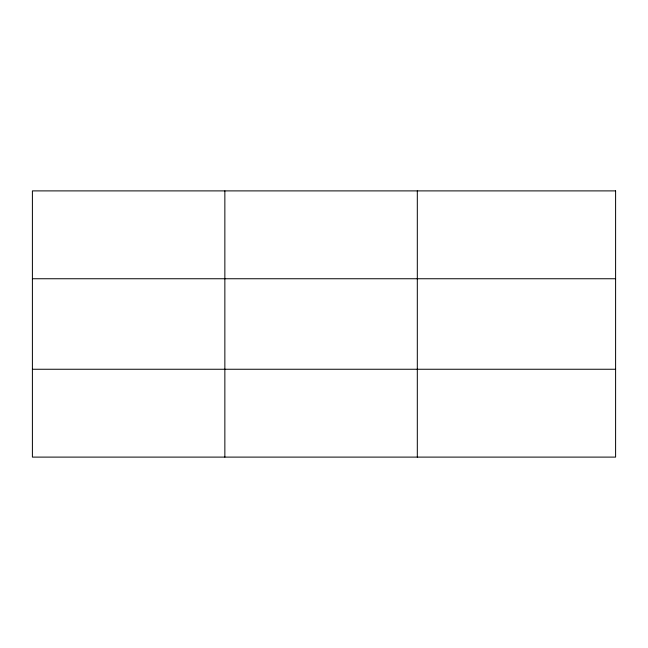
<?xml version="1.0" encoding="UTF-8"?>
<svg xmlns="http://www.w3.org/2000/svg" width="648" height="648" viewBox="0 0 648 648"><rect width="100%" height="100%" fill="white"/><g stroke="black" fill="none" stroke-linecap="round" stroke-linejoin="round"><path stroke-width="0.97" d="M224.856 457.107L224.856 190.893M417.312 457.107L417.312 190.893M32.4 278.745L615.6 278.745M32.4 369.255L615.6 369.255M615.6 190.893L615.6 457.107L32.4 457.107L32.4 190.893L615.6 190.893"/></g></svg>
